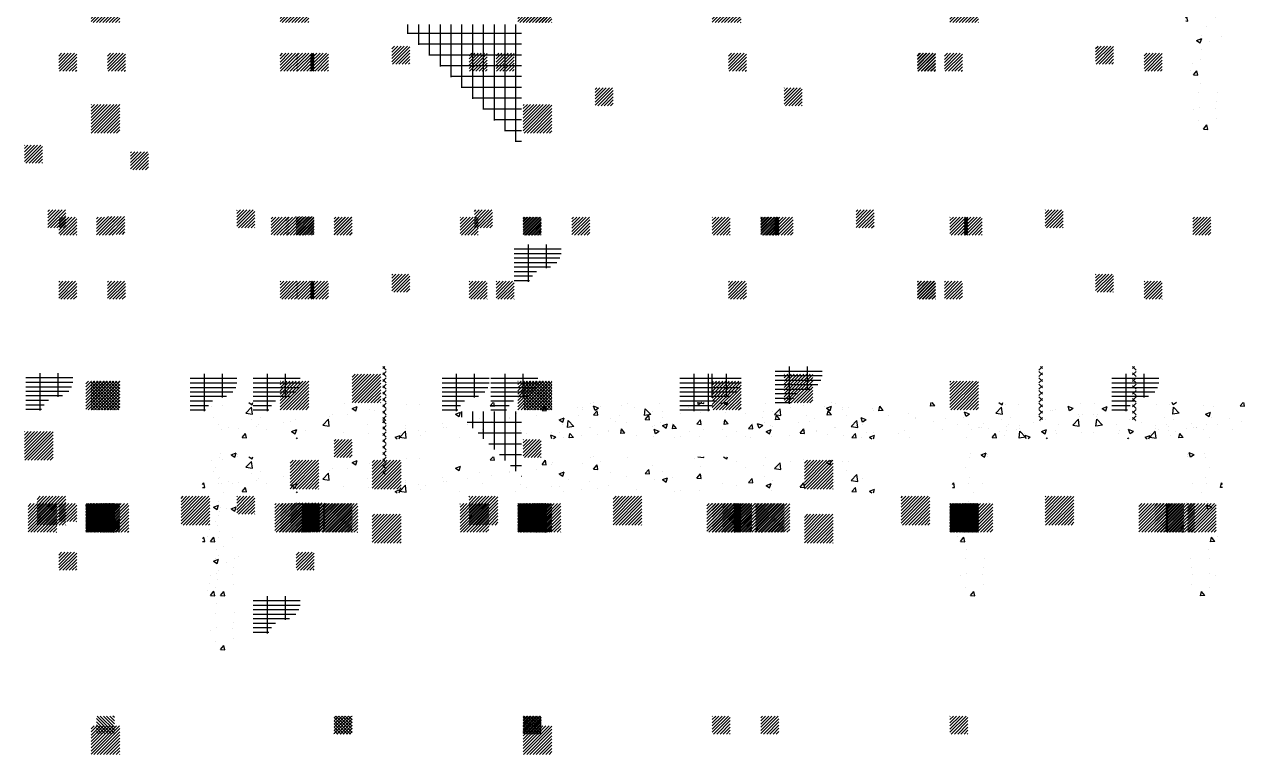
# Paper-space layout 'Layout1' of a CAD drawing. Extents: x -51516 to 7058931, y -29255 to 5150000.
# Drawn here: x 32750 to 49694, y 32715 to 42850 of the extents above; entities that cross this region are included whole.
import ezdxf

# ---------------------------------------------------------------- set-up
doc = ezdxf.new("R2010")
doc.units = 0
doc.header["$LTSCALE"] = 1000
doc.layers.get('0').update_dxf_attribs({"linetype": 'CONTINUOUS'})
doc.layers.add('COL', color=3, linetype='CONTINUOUS')
doc.layers.add('DM', color=2, linetype='CONTINUOUS')

# ---------------------------------------------------------------- blocks, each defined once
blk = doc.blocks.new('*X')
at = {"color": 0}
for p, q in [((50500, 51472), (50528, 51500)), ((50550, 51450), (50500, 51500)), ((50500, 51384), (50550, 51434)), ((50550, 51362), (50500, 51412)), ((50500, 51295), (50550, 51345)), ((50550, 51273), (50500, 51323)), ((50500, 51207), (50550, 51257)), ((50550, 51185), (50500, 51235)), ((50500, 51119), (50550, 51169)), ((50550, 51097), (50500, 51147)), ((50500, 51030), (50550, 51080)), ((50550, 51008), (50500, 51058)), ((48127, 50948), (48127, 50948)), ((48272, 50954), (48272, 50954)), ((48602, 50854), (48680, 50935)), ((48602, 50854), (48691, 50840)), ((48641, 51000), (48688, 50968)), ((48691, 50840), (48680, 50935)), ((48688, 50968), (48699, 51000)), ((49386, 50893), (49386, 50893)), ((49970, 50993), (49970, 50993)), ((50006, 50836), (50006, 50836)), ((50076, 50921), (50146, 50948)), ((50076, 50921), (50126, 50888)), ((50126, 50888), (50146, 50948)), ((50318, 50905), (50318, 50905)), ((50385, 50886), (50385, 50886)), ((50500, 50942), (50550, 50992)), ((50550, 50920), (50500, 50970)), ((50500, 50854), (50550, 50904)), ((50550, 50831), (50500, 50881)), ((50831, 50976), (50831, 50976)), ((51017, 50969), (51017, 50969)), ((51513, 50841), (51583, 50868)), ((51513, 50841), (51563, 50808)), ((51563, 50808), (51583, 50868)), ((51995, 50955), (52033, 51000)), ((51995, 50955), (52055, 50950)), ((52055, 50950), (52046, 51000)), ((52357, 50852), (52357, 50852)), ((52713, 50892), (52761, 50950)), ((52713, 50892), (52772, 50887)), ((52772, 50887), (52761, 50950)), ((52844, 50897), (52844, 50897)), ((52862, 50916), (52862, 50916)), ((53275, 50907), (53275, 50907)), ((53381, 50991), (53381, 50991)), ((53427, 50997), (53427, 50997)), ((53430, 50829), (53478, 50887)), ((53490, 50824), (53478, 50887)), ((53525, 50940), (53525, 50940)), ((53904, 50989), (53904, 50989)), ((54250, 50878), (54250, 50878)), ((54833, 50978), (54833, 50978)), ((54878, 51000), (54962, 50987)), ((54907, 50868), (54907, 50868)), ((54962, 50987), (54961, 51000)), ((55233, 51000), (55277, 50970)), ((55277, 50970), (55287, 51000)), ((55420, 50938), (55420, 50938)), ((55533, 50844), (55533, 50844)), ((55783, 50877), (55783, 50877)), ((55816, 50984), (55816, 50984)), ((55941, 50835), (56018, 50916)), ((55941, 50835), (56029, 50821)), ((56030, 50821), (56018, 50916)), ((56162, 50927), (56162, 50927)), ((56350, 50962), (56350, 50962)), ((56665, 50924), (56735, 50950)), ((56665, 50924), (56714, 50890)), ((56714, 50890), (56735, 50950)), ((56883, 50939), (56883, 50939)), ((56965, 50928), (56965, 50928)), ((48148, 50789), (48148, 50789)), ((48220, 50693), (48220, 50693)), ((48681, 50767), (48681, 50767)), ((48746, 50670), (48746, 50670)), ((48780, 50696), (48780, 50696)), ((48803, 50793), (48803, 50793)), ((49124, 50720), (49124, 50720)), ((49215, 50744), (49215, 50744)), ((49293, 50766), (49293, 50766)), ((49670, 50689), (49748, 50770)), ((49670, 50689), (49759, 50675)), ((49759, 50675), (49748, 50770)), ((49749, 50721), (49749, 50721)), ((49756, 50803), (49756, 50803)), ((49798, 50830), (49798, 50830)), ((50283, 50699), (50283, 50699)), ((50500, 50765), (50550, 50815)), ((50543, 50750), (50500, 50793)), ((50817, 50676), (50817, 50676)), ((51324, 50707), (51324, 50707)), ((51678, 50697), (51678, 50697)), ((51843, 50782), (51843, 50782)), ((52014, 50741), (52014, 50741)), ((52261, 50797), (52261, 50797)), ((52264, 50774), (52264, 50774)), ((52643, 50824), (52643, 50824)), ((52950, 50761), (53020, 50788)), ((52950, 50761), (53000, 50728)), ((53000, 50728), (53020, 50788)), ((53084, 50678), (53084, 50678)), ((53430, 50829), (53490, 50824)), ((53667, 50778), (53667, 50778)), ((53883, 50729), (53883, 50729)), ((54147, 50767), (54195, 50824)), ((54147, 50767), (54207, 50761)), ((54207, 50761), (54195, 50824)), ((54272, 50678), (54272, 50678)), ((54387, 50681), (54457, 50708)), ((54387, 50681), (54437, 50648)), ((54388, 50793), (54388, 50793)), ((54437, 50648), (54457, 50708)), ((54523, 50711), (54523, 50711)), ((54864, 50704), (54913, 50761)), ((54864, 50704), (54924, 50699)), ((54901, 50761), (54901, 50761)), ((54924, 50699), (54913, 50761)), ((55582, 50641), (55630, 50699)), ((55641, 50636), (55630, 50699)), ((55799, 50728), (55799, 50728)), ((55913, 50669), (55913, 50669)), ((56382, 50828), (56382, 50828)), ((56433, 50744), (56433, 50744)), ((56946, 50815), (56946, 50815)), ((57008, 50670), (57086, 50751)), ((57008, 50670), (57097, 50656)), ((57097, 50656), (57086, 50751)), ((57160, 50699), (57160, 50699)), ((48260, 50621), (48260, 50621)), ((48358, 50655), (48358, 50655)), ((48495, 50637), (48495, 50637)), ((48548, 50517), (48596, 50574)), ((48548, 50517), (48608, 50511)), ((48608, 50511), (48596, 50574)), ((48892, 50632), (48892, 50632)), ((49236, 50599), (49306, 50626)), ((49236, 50599), (49285, 50565)), ((49285, 50565), (49306, 50626)), ((49304, 50500), (49313, 50511)), ((49315, 50500), (49313, 50511)), ((49426, 50610), (49426, 50610)), ((49960, 50587), (49960, 50587)), ((50305, 50573), (50305, 50573)), ((50494, 50565), (50494, 50565)), ((50673, 50519), (50743, 50546)), ((50673, 50519), (50701, 50500)), ((50727, 50500), (50743, 50546)), ((50737, 50523), (50815, 50604)), ((50737, 50523), (50826, 50509)), ((50753, 50575), (50753, 50575)), ((50826, 50509), (50815, 50604)), ((50819, 50643), (50819, 50643)), ((51004, 50608), (51004, 50608)), ((51028, 50542), (51028, 50542)), ((51095, 50597), (51095, 50597)), ((51351, 50654), (51351, 50654)), ((51383, 50658), (51383, 50658)), ((51561, 50519), (51561, 50519)), ((51884, 50631), (51884, 50631)), ((52345, 50519), (52345, 50519)), ((52418, 50609), (52418, 50609)), ((52501, 50577), (52501, 50577)), ((52850, 50583), (52850, 50583)), ((52952, 50586), (52952, 50586)), ((53012, 50512), (53012, 50512)), ((53262, 50545), (53262, 50545)), ((53369, 50658), (53369, 50658)), ((53486, 50564), (53486, 50564)), ((53641, 50595), (53641, 50595)), ((54020, 50541), (54020, 50541)), ((54553, 50518), (54553, 50518)), ((54632, 50528), (54632, 50528)), ((54895, 50535), (54895, 50535)), ((55215, 50628), (55215, 50628)), ((55408, 50605), (55408, 50605)), ((55582, 50641), (55641, 50636)), ((55824, 50601), (55894, 50628)), ((55824, 50601), (55874, 50568)), ((55874, 50567), (55894, 50628)), ((55899, 50533), (55899, 50533)), ((56299, 50578), (56347, 50636)), ((56299, 50578), (56359, 50573)), ((56359, 50573), (56347, 50636)), ((56530, 50616), (56530, 50616)), ((56781, 50649), (56781, 50649)), ((57016, 50516), (57064, 50573)), ((57016, 50516), (57076, 50510)), ((57076, 50510), (57064, 50573)), ((57261, 50521), (57331, 50548)), ((57261, 50521), (57293, 50500)), ((57315, 50500), (57331, 50548)), ((32800, 49815), (33185, 50200)), ((32800, 49859), (33141, 50200)), ((32800, 49903), (33097, 50200)), ((32800, 49947), (33053, 50200)), ((32800, 49992), (33008, 50200)), ((32800, 50036), (32964, 50200)), ((32800, 50080), (32920, 50200)), ((32800, 50124), (32876, 50200)), ((32800, 50168), (32832, 50200)), ((32829, 49800), (33200, 50171)), ((38800, 49804), (39196, 50200)), ((38800, 49849), (39151, 50200)), ((38800, 49893), (39107, 50200)), ((38800, 49937), (39063, 50200)), ((38800, 49981), (39019, 50200)), ((38800, 50025), (38975, 50200)), ((38800, 50070), (38930, 50200)), ((38800, 50114), (38886, 50200)), ((38800, 50158), (38842, 50200)), ((38840, 49800), (39200, 50160)), ((48232, 50243), (48232, 50243)), ((48248, 50288), (48248, 50288)), ((48395, 50276), (48465, 50303)), ((48395, 50276), (48445, 50243)), ((48445, 50243), (48465, 50303)), ((48482, 50258), (48482, 50258)), ((48483, 50276), (48483, 50276)), ((32874, 49800), (33200, 50126)), ((32918, 49800), (33200, 50082)), ((32962, 49800), (33200, 50038)), ((33006, 49800), (33200, 49994)), ((38884, 49800), (39200, 50116)), ((38928, 49800), (39200, 50072)), ((38972, 49800), (39200, 50028)), ((48179, 50096), (48179, 50096)), ((33050, 49800), (33200, 49950)), ((33095, 49800), (33200, 49905)), ((33139, 49800), (33200, 49861)), ((33183, 49800), (33200, 49817)), ((39017, 49800), (39200, 49983)), ((39061, 49800), (39200, 49939)), ((39105, 49800), (39200, 49895)), ((39149, 49800), (39200, 49851)), ((48000, 49864), (48017, 49885)), ((48000, 49824), (48029, 49822)), ((48029, 49822), (48017, 49885)), ((48220, 49881), (48220, 49881)), ((48236, 49955), (48236, 49955)), ((48418, 49877), (48418, 49877)), ((9225, 49650), (10807, 49650)), ((9300, 48143), (9300, 49775)), ((9450, 48293), (9450, 49775)), ((9600, 48443), (9600, 49775)), ((9750, 48593), (9750, 49775)), ((9900, 48743), (9900, 49775)), ((10050, 48893), (10050, 49775)), ((10200, 49043), (10200, 49775)), ((10350, 49193), (10350, 49775)), ((10500, 49343), (10500, 49775)), ((10650, 49493), (10650, 49775)), ((10800, 49643), (10800, 49775)), ((39193, 49800), (39200, 49807)), ((48288, 49747), (48288, 49747)), ((9225, 49500), (10657, 49500)), ((48152, 49551), (48222, 49578)), ((48152, 49551), (48202, 49518)), ((48202, 49518), (48222, 49578)), ((48224, 49622), (48224, 49622)), ((48335, 49537), (48335, 49537)), ((48499, 49613), (48499, 49613)), ((9225, 49350), (10507, 49350)), ((48217, 49427), (48217, 49427)), ((9225, 49200), (10357, 49200)), ((48072, 49142), (48072, 49142)), ((48089, 49239), (48089, 49239)), ((48212, 49289), (48212, 49289)), ((9225, 49050), (10207, 49050)), ((48108, 49075), (48156, 49132)), ((48108, 49075), (48168, 49070)), ((48168, 49070), (48156, 49132)), ((9225, 48900), (10057, 48900)), ((48176, 48830), (48176, 48830)), ((48199, 48957), (48199, 48957)), ((48441, 48831), (48441, 48831)), ((9225, 48750), (9907, 48750)), ((48428, 48705), (48428, 48705)), ((9225, 48600), (9757, 48600)), ((48105, 48594), (48105, 48594)), ((48187, 48624), (48187, 48624)), ((48415, 48610), (48415, 48610)), ((48428, 48470), (48428, 48470)), ((9225, 48450), (9607, 48450)), ((9225, 48300), (9457, 48300)), ((48178, 48437), (48178, 48437)), ((48247, 48323), (48295, 48380)), ((48247, 48323), (48307, 48317)), ((48307, 48317), (48295, 48380)), ((9225, 48150), (9307, 48150)), ((8800, 44465), (9160, 44825)), ((8800, 44509), (9116, 44825)), ((8800, 44553), (9072, 44825)), ((8800, 44597), (9028, 44825)), ((8800, 44641), (8984, 44825)), ((8800, 44686), (8939, 44825)), ((8800, 44730), (8895, 44825)), ((8800, 44774), (8851, 44825)), ((8800, 44818), (8807, 44825)), ((8804, 44425), (9200, 44821)), ((8849, 44425), (9200, 44776)), ((14800, 44454), (15171, 44825)), ((14800, 44498), (15127, 44825)), ((14800, 44543), (15082, 44825)), ((14800, 44587), (15038, 44825)), ((14800, 44631), (14994, 44825)), ((14800, 44675), (14950, 44825)), ((14800, 44719), (14906, 44825)), ((14800, 44764), (14861, 44825)), ((14800, 44808), (14817, 44825)), ((14815, 44425), (15200, 44810)), ((14859, 44425), (15200, 44766)), ((26800, 44433), (27192, 44825)), ((26800, 44478), (27147, 44825)), ((26800, 44522), (27103, 44825)), ((26800, 44566), (27059, 44825)), ((26800, 44610), (27015, 44825)), ((26800, 44654), (26971, 44825)), ((26800, 44699), (26926, 44825)), ((26800, 44743), (26882, 44825)), ((26800, 44787), (26838, 44825)), ((26836, 44425), (27200, 44789)), ((26880, 44425), (27200, 44745)), ((32800, 44467), (33158, 44825)), ((32800, 44511), (33114, 44825)), ((32800, 44556), (33069, 44825)), ((32800, 44600), (33025, 44825)), ((32800, 44644), (32981, 44825)), ((32800, 44688), (32937, 44825)), ((32800, 44732), (32893, 44825)), ((32800, 44777), (32848, 44825)), ((32800, 44821), (32804, 44825)), ((32802, 44425), (33200, 44823)), ((32846, 44425), (33200, 44779)), ((32890, 44425), (33200, 44735)), ((38800, 44457), (39168, 44825)), ((38800, 44501), (39124, 44825)), ((38800, 44545), (39080, 44825)), ((38800, 44589), (39036, 44825)), ((38800, 44634), (38991, 44825)), ((38800, 44678), (38947, 44825)), ((38800, 44722), (38903, 44825)), ((38800, 44766), (38859, 44825)), ((38800, 44810), (38815, 44825)), ((38812, 44425), (39200, 44813)), ((38857, 44425), (39200, 44768)), ((8893, 44425), (9200, 44732)), ((8937, 44425), (9200, 44688)), ((8981, 44425), (9200, 44644)), ((9025, 44425), (9200, 44600)), ((14903, 44425), (15200, 44722)), ((14947, 44425), (15200, 44678)), ((14992, 44425), (15200, 44633)), ((15036, 44425), (15200, 44589)), ((26924, 44425), (27200, 44701)), ((26968, 44425), (27200, 44657)), ((27012, 44425), (27200, 44613)), ((27057, 44425), (27200, 44568)), ((32935, 44425), (33200, 44690)), ((32979, 44425), (33200, 44646)), ((33023, 44425), (33200, 44602)), ((38901, 44425), (39200, 44724)), ((38945, 44425), (39200, 44680)), ((38989, 44425), (39200, 44636)), ((39033, 44425), (39200, 44592)), ((9070, 44425), (9200, 44555)), ((9114, 44425), (9200, 44511)), ((9158, 44425), (9200, 44467)), ((9300, 43573), (9300, 44400)), ((9450, 43723), (9450, 44400)), ((9600, 43873), (9600, 44400)), ((9750, 44023), (9750, 44400)), ((9900, 44173), (9900, 44400)), ((10050, 44323), (10050, 44400)), ((15080, 44425), (15200, 44545)), ((15124, 44425), (15200, 44501)), ((15168, 44425), (15200, 44457)), ((27101, 44425), (27200, 44524)), ((27145, 44425), (27200, 44480)), ((27189, 44425), (27200, 44436)), ((33067, 44425), (33200, 44558)), ((33111, 44425), (33200, 44514)), ((33155, 44425), (33200, 44470)), ((39078, 44425), (39200, 44547)), ((39122, 44425), (39200, 44503)), ((39166, 44425), (39200, 44459)), ((9225, 44250), (9977, 44250)), ((9225, 44100), (9827, 44100)), ((9225, 43950), (9677, 43950)), ((9225, 43800), (9527, 43800)), ((9225, 43650), (9377, 43650)), ((9225, 43500), (9227, 43500)), ((23500, 42238), (23712, 42450)), ((23500, 42283), (23667, 42450)), ((23500, 42327), (23623, 42450)), ((23500, 42371), (23579, 42450)), ((23500, 42415), (23535, 42450)), ((23506, 42200), (23750, 42444)), ((23550, 42200), (23750, 42400)), ((29725, 42232), (29943, 42450)), ((29725, 42276), (29899, 42450)), ((29725, 42320), (29855, 42450)), ((29725, 42365), (29810, 42450)), ((29725, 42409), (29766, 42450)), ((29737, 42200), (29975, 42438)), ((29781, 42200), (29975, 42394)), ((23594, 42200), (23750, 42356)), ((23638, 42200), (23750, 42312)), ((23683, 42200), (23750, 42267)), ((23727, 42200), (23750, 42223)), ((29826, 42200), (29975, 42349)), ((29870, 42200), (29975, 42305)), ((29914, 42200), (29975, 42261)), ((29958, 42200), (29975, 42217)), ((8950, 39930), (9195, 40175)), ((8950, 39974), (9151, 40175)), ((8950, 40019), (9106, 40175)), ((8950, 40063), (9062, 40175)), ((8950, 40107), (9018, 40175)), ((8950, 40151), (8974, 40175)), ((11575, 39948), (11802, 40175)), ((11575, 39992), (11758, 40175)), ((11575, 40036), (11714, 40175)), ((11575, 40080), (11670, 40175)), ((11575, 40124), (11626, 40175)), ((11575, 40169), (11581, 40175)), ((14875, 39933), (15117, 40175)), ((14875, 39977), (15073, 40175)), ((14875, 40021), (15029, 40175)), ((14875, 40066), (14984, 40175)), ((14875, 40110), (14940, 40175)), ((14875, 40154), (14896, 40175)), ((36175, 39932), (36418, 40175)), ((36175, 39976), (36374, 40175)), ((36175, 40020), (36330, 40175)), ((36175, 40064), (36286, 40175)), ((36175, 40108), (36242, 40175)), ((36175, 40152), (36198, 40175)), ((38800, 39949), (39026, 40175)), ((38800, 39993), (38982, 40175)), ((38800, 40037), (38938, 40175)), ((38800, 40082), (38893, 40175)), ((38800, 40126), (38849, 40175)), ((38800, 40170), (38805, 40175)), ((8989, 39925), (9200, 40136)), ((9033, 39925), (9200, 40092)), ((9077, 39925), (9200, 40048)), ((9122, 39925), (9200, 40003)), ((11597, 39925), (11825, 40153)), ((11641, 39925), (11825, 40109)), ((11685, 39925), (11825, 40065)), ((11729, 39925), (11825, 40021)), ((14911, 39925), (15125, 40139)), ((14955, 39925), (15125, 40095)), ((14999, 39925), (15125, 40051)), ((15044, 39925), (15125, 40006)), ((36213, 39925), (36425, 40137)), ((36257, 39925), (36425, 40093)), ((36301, 39925), (36425, 40049)), ((36345, 39925), (36425, 40005)), ((38820, 39925), (39050, 40155)), ((38864, 39925), (39050, 40111)), ((38909, 39925), (39050, 40066)), ((38953, 39925), (39050, 40022)), ((9166, 39925), (9200, 39959)), ((11773, 39925), (11825, 39977)), ((11818, 39925), (11825, 39932)), ((15088, 39925), (15125, 39962)), ((36389, 39925), (36425, 39961)), ((38997, 39925), (39050, 39978)), ((39041, 39925), (39050, 39934)), ((23500, 39056), (23729, 39285)), ((23500, 39101), (23684, 39285)), ((23500, 39145), (23640, 39285)), ((23500, 39189), (23596, 39285)), ((23500, 39233), (23552, 39285)), ((23500, 39277), (23508, 39285)), ((23523, 39035), (23750, 39262)), ((23567, 39035), (23750, 39218)), ((23611, 39035), (23750, 39174)), ((29725, 39050), (29960, 39285)), ((29725, 39094), (29916, 39285)), ((29725, 39138), (29872, 39285)), ((29725, 39183), (29827, 39285)), ((29725, 39227), (29783, 39285)), ((29725, 39271), (29739, 39285)), ((29754, 39035), (29975, 39256)), ((29798, 39035), (29975, 39212)), ((29843, 39035), (29975, 39167)), ((23655, 39035), (23750, 39130)), ((23700, 39035), (23750, 39085)), ((23744, 39035), (23750, 39041)), ((29887, 39035), (29975, 39123)), ((29931, 39035), (29975, 39079)), ((35250, 37483), (35250, 38000)), ((35500, 37672), (35500, 38000)), ((35050, 37938), (35702, 37938)), ((35050, 37875), (35702, 37875)), ((35050, 37812), (35685, 37812)), ((35050, 37750), (35645, 37750)), ((35050, 37688), (35557, 37688)), ((35050, 37625), (35362, 37625)), ((35050, 37562), (35305, 37562)), ((35050, 37500), (35266, 37500)), ((8800, 35803), (9197, 36200)), ((8800, 35847), (9153, 36200)), ((8800, 35891), (9109, 36200)), ((8800, 35935), (9065, 36200)), ((8800, 35979), (9021, 36200)), ((8800, 36024), (8976, 36200)), ((8800, 36068), (8932, 36200)), ((8800, 36112), (8888, 36200)), ((8800, 36156), (8844, 36200)), ((8842, 35800), (9200, 36158)), ((8886, 35800), (9200, 36114)), ((11575, 35970), (11805, 36200)), ((11575, 36014), (11761, 36200)), ((11575, 36059), (11716, 36200)), ((11575, 36103), (11672, 36200)), ((11575, 36147), (11628, 36200)), ((11575, 36191), (11584, 36200)), ((11599, 35950), (11825, 36176)), ((11643, 35950), (11825, 36132)), ((14800, 35836), (15164, 36200)), ((14800, 35881), (15119, 36200)), ((14800, 35925), (15075, 36200)), ((14800, 35969), (15031, 36200)), ((14800, 36013), (14987, 36200)), ((14800, 36057), (14943, 36200)), ((14800, 36102), (14898, 36200)), ((14800, 36146), (14854, 36200)), ((14800, 36190), (14810, 36200)), ((14808, 35800), (15200, 36192)), ((14852, 35800), (15200, 36148)), ((14896, 35800), (15200, 36104)), ((20800, 35826), (21174, 36200)), ((20800, 35870), (21130, 36200)), ((20800, 35914), (21086, 36200)), ((20800, 35959), (21041, 36200)), ((20800, 36003), (20997, 36200)), ((20800, 36047), (20953, 36200)), ((20800, 36091), (20909, 36200)), ((20800, 36135), (20865, 36200)), ((20800, 36180), (20820, 36200)), ((20818, 35800), (21200, 36182)), ((20862, 35800), (21200, 36138)), ((20907, 35800), (21200, 36093)), ((26800, 35816), (27184, 36200)), ((26800, 35860), (27140, 36200)), ((26800, 35904), (27096, 36200)), ((26800, 35948), (27052, 36200)), ((26800, 35992), (27008, 36200)), ((26800, 36037), (26963, 36200)), ((26800, 36081), (26919, 36200)), ((26800, 36125), (26875, 36200)), ((26800, 36169), (26831, 36200)), ((26829, 35800), (27200, 36171)), ((26873, 35800), (27200, 36127)), ((32800, 35805), (33195, 36200)), ((32800, 35849), (33151, 36200)), ((32800, 35894), (33106, 36200)), ((32800, 35938), (33062, 36200)), ((32800, 35982), (33018, 36200)), ((32800, 36026), (32974, 36200)), ((32800, 36070), (32930, 36200)), ((32800, 36115), (32885, 36200)), ((32800, 36159), (32841, 36200)), ((32839, 35800), (33200, 36161)), ((32883, 35800), (33200, 36117)), ((38800, 35839), (39161, 36200)), ((38800, 35883), (39117, 36200)), ((38800, 35927), (39073, 36200)), ((38800, 35972), (39028, 36200)), ((38800, 36016), (38984, 36200)), ((38800, 36060), (38940, 36200)), ((38800, 36104), (38896, 36200)), ((38800, 36148), (38852, 36200)), ((38800, 36193), (38807, 36200)), ((38805, 35800), (39200, 36195)), ((38849, 35800), (39200, 36151)), ((38894, 35800), (39200, 36106)), ((8930, 35800), (9200, 36070)), ((8974, 35800), (9200, 36026)), ((9018, 35800), (9200, 35982)), ((9063, 35800), (9200, 35937)), ((11687, 35950), (11825, 36088)), ((11732, 35950), (11825, 36043)), ((11776, 35950), (11825, 35999)), ((11820, 35950), (11825, 35955)), ((14940, 35800), (15200, 36060)), ((14985, 35800), (15200, 36015)), ((15029, 35800), (15200, 35971)), ((15073, 35800), (15200, 35927)), ((20951, 35800), (21200, 36049)), ((20995, 35800), (21200, 36005)), ((21039, 35800), (21200, 35961)), ((26917, 35800), (27200, 36083)), ((26961, 35800), (27200, 36039)), ((27005, 35800), (27200, 35995)), ((27050, 35800), (27200, 35950)), ((32927, 35800), (33200, 36073)), ((32972, 35800), (33200, 36028)), ((33016, 35800), (33200, 35984)), ((33060, 35800), (33200, 35940)), ((38938, 35800), (39200, 36062)), ((38982, 35800), (39200, 36018)), ((39026, 35800), (39200, 35974)), ((39070, 35800), (39200, 35930)), ((9107, 35800), (9200, 35893)), ((9151, 35800), (9200, 35849)), ((9195, 35800), (9200, 35805)), ((15117, 35800), (15200, 35883)), ((15161, 35800), (15200, 35839)), ((21083, 35800), (21200, 35917)), ((21128, 35800), (21200, 35872)), ((21172, 35800), (21200, 35828)), ((27094, 35800), (27200, 35906)), ((27138, 35800), (27200, 35862)), ((27182, 35800), (27200, 35818)), ((33104, 35800), (33200, 35896)), ((33148, 35800), (33200, 35852)), ((33193, 35800), (33200, 35807)), ((39115, 35800), (39200, 35885)), ((39159, 35800), (39200, 35841))]:
    blk.add_line(p, q, dxfattribs=at)

psp = doc.layouts.get("Layout1")

# ---------------------------------------------------------------- block references
at = {"color": 0}
for p in [(4500, 1796), (-6050, 1000), (8125, 100), (24125, 100), (0, 0), (876, 0), (-12775, -13400), (-2361, -13400), (4781, -13400), (-12775, -14150), (4781, -14150)]:
    psp.add_blockref('*X', p, dxfattribs=at)
at = {"color": 0, "xscale": -1}
psp.add_blockref('*X', (97389, -13400), dxfattribs=at)
at = {"layer": 'COL', "color": 0}
for p in [(-2279, 9), (876, 0), (876, 0), (876, 0), (876, 0), (876, 0), (876, 0), (876, 0), (876, 0), (876, 0), (876, 0), (876, 0), (876, 0), (876, 0), (876, 0), (876, 0), (876, 0), (876, 0), (876, 0), (876, 0), (876, 0), (876, 0), (876, 0), (876, 0), (876, 0), (876, 0), (876, 0), (876, 0), (876, 0), (876, 0), (3501, 0), (4178, 0), (6801, 0), (6801, 0), (12801, 0), (15426, 0), (15801, 0), (21651, 0), (24801, 0), (28101, 0), (876, -3085), (876, -6925), (3501, -6925), (6801, -6925)]:
    psp.add_blockref('*X', p, dxfattribs=at)
at = {"layer": 'COL', "color": 0, "xscale": -1}
psp.add_blockref('*X', (48876, -6925), dxfattribs=at)
at = {"layer": 'DM', "color": 0}
psp.add_blockref('*X', (7000, 0), dxfattribs=at)

doc.saveas('drawing.dxf')
